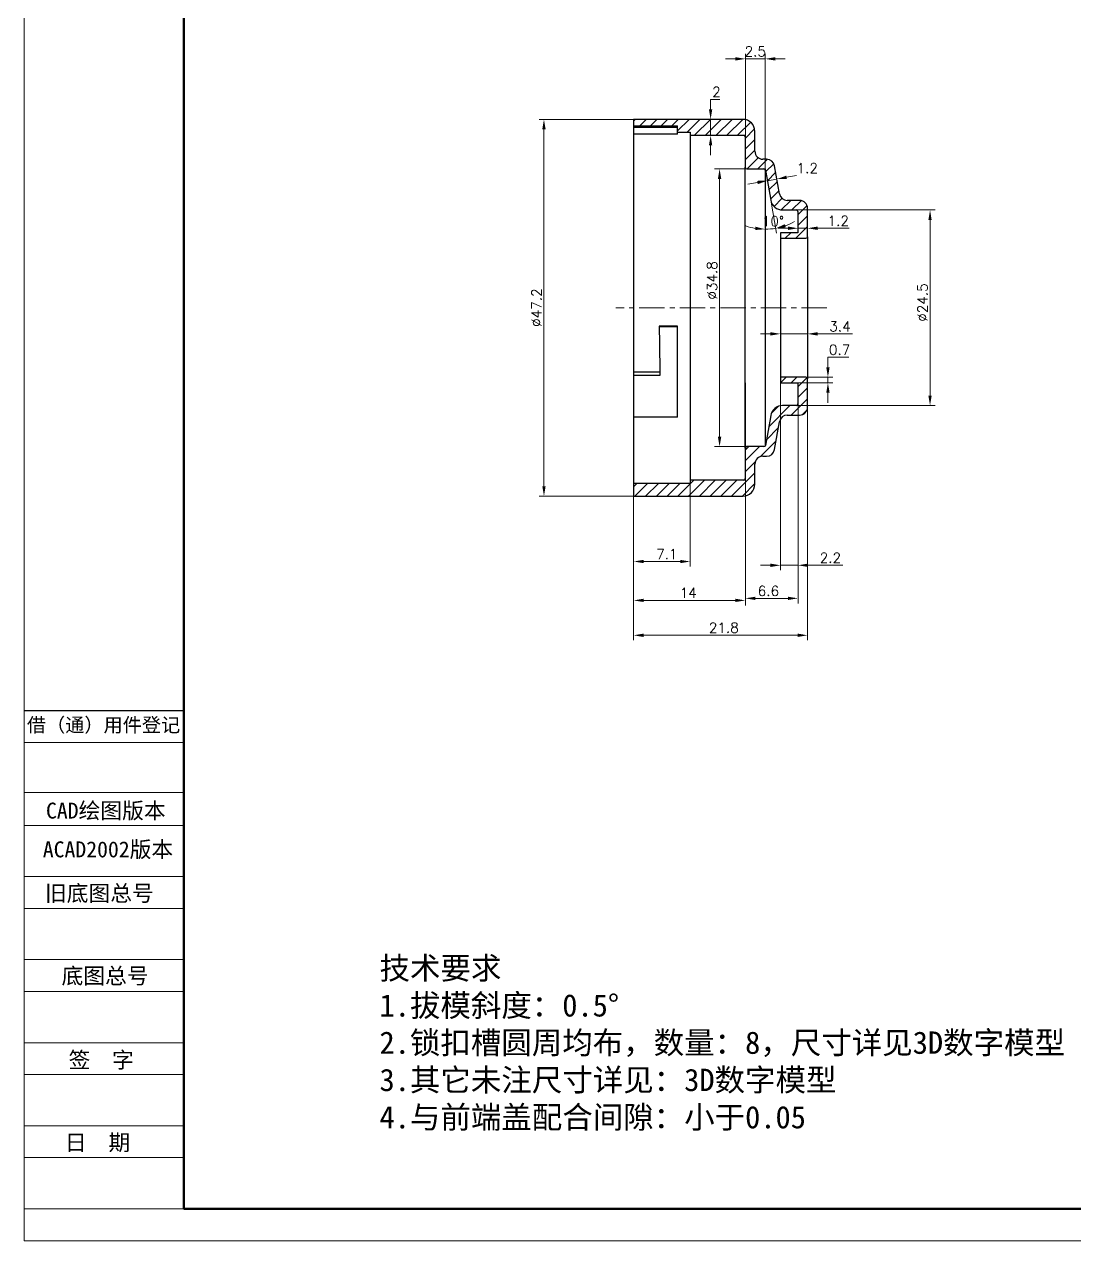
# Model space of a CAD drawing. Header units: millimetres. Extents: x 2517 to 4431, y 863 to 2540.
# Drawn here: x 3558.6 to 3690.2, y 923 to 1075.3 of the extents above; entities that cross this region are included whole.
import ezdxf

# ---------------------------------------------------------------- set-up
doc = ezdxf.new("R2010")
doc.units = ezdxf.units.MM
doc.linetypes.add('CENTER', pattern=[50.8, 31.75, -6.35, 6.35, -6.35])
doc.linetypes.add('DIVIDE', pattern=[31.75, 12.7, -6.35, 0, -6.35, 0, -6.35])
for name, color, linetype, lineweight in [('中心线', 1, 'CENTER', 9), ('双点划线', 5, 'DIVIDE', 9), ('填充', 3, 'Continuous', 9), ('实线', 7, 'Continuous', 25), ('尺寸标注', 2, 'Continuous', 9), ('引导线', 6, 'Continuous', 9), ('文本', 3, 'Continuous', 15), ('粗实线', 9, 'Continuous', 50)]:
    doc.layers.add(name, color=color, linetype=linetype, lineweight=lineweight)
doc.styles.add('st', font='txt.shx')
doc.styles.get("Standard").update_dxf_attribs({"font": 'simfang.ttf'})
doc.dimstyles.new('st', dxfattribs={"dimscale": 0.5, "dimtxt": 2.5, "dimasz": 2.5, "dimexe": 1.25, "dimexo": 0, "dimtad": 1, "dimtoh": 1, "dimdsep": 46, "dimtxsty": 'st', "dimcen": 0, "dimclrd": 256, "dimclre": 256, "dimclrt": 3, "dimadec": 3, "dimazin": 2, "dimtfac": 1, "dimtmove": 0, "dimatfit": 1, "dimfxl": 0, "dimlwd": -1, "dimlwe": -1, "dimarcsym": 0})
pattern_1 = [(45, (0, -13.6821), (-0.6735192, 0.6735192), [])]

# ---------------------------------------------------------------- blocks, each defined once
blk = doc.blocks.new('*D435')
at = {"layer": 'Defpoints', "color": 0, "ltscale": 0.1, "transparency": 16777216}
for p in [(3649.14, 1057.24), (3645.71, 1022.44), (3649.14, 1022.44)]:
    blk.add_point(p, dxfattribs=at)
at = {"layer": '尺寸标注', "ltscale": 0.1, "transparency": 16777216}
for p, q in [((3649.14, 1057.24), (3645.08, 1057.24)), ((3645.71, 1055.99), (3645.71, 1023.69)), ((3649.14, 1022.44), (3645.08, 1022.44))]:
    blk.add_line(p, q, dxfattribs=at)
for points in [[(3645.5, 1055.99), (3645.92, 1055.99), (3645.71, 1057.24)], [(3645.5, 1023.69), (3645.92, 1023.69), (3645.71, 1022.44)]]:
    blk.add_solid(points, dxfattribs=at)
at = {"layer": '尺寸标注', "color": 3, "ltscale": 0.1, "transparency": 16777216, "insert": (3644.77, 1043.26), "char_height": 1.25, "attachment_point": 5, "rotation": 90, "style": 'st'}
blk.add_mtext('%%c34.8', dxfattribs=at)
blk = doc.blocks.new('*D437')
at = {"layer": 'Defpoints', "color": 0, "ltscale": 0.1, "transparency": 16777216}
for p in [(3655.34, 1052.09), (3655.34, 1027.59), (3672.09, 1027.59)]:
    blk.add_point(p, dxfattribs=at)
at = {"layer": '尺寸标注', "ltscale": 0.1, "transparency": 16777216}
for p, q in [((3655.34, 1052.09), (3672.71, 1052.09)), ((3672.09, 1050.84), (3672.09, 1028.84)), ((3655.34, 1027.59), (3672.71, 1027.59))]:
    blk.add_line(p, q, dxfattribs=at)
for points in [[(3671.88, 1050.84), (3672.29, 1050.84), (3672.09, 1052.09)], [(3671.88, 1028.84), (3672.29, 1028.84), (3672.09, 1027.59)]]:
    blk.add_solid(points, dxfattribs=at)
at = {"layer": '尺寸标注', "color": 3, "ltscale": 0.1, "transparency": 16777216, "insert": (3671.15, 1040.49), "char_height": 1.25, "attachment_point": 5, "rotation": 90, "style": 'st'}
blk.add_mtext('%%c24.5', dxfattribs=at)
blk = doc.blocks.new('*D438')
at = {"layer": 'Defpoints', "color": 0, "ltscale": 0.1, "transparency": 16777216}
for p in [(3642.04, 1017.84), (3634.94, 1016.24), (3642.04, 1008.05)]:
    blk.add_point(p, dxfattribs=at)
at = {"layer": '尺寸标注', "ltscale": 0.1, "transparency": 16777216}
for p, q in [((3642.04, 1017.84), (3642.04, 1007.43)), ((3634.94, 1016.24), (3634.94, 1007.43)), ((3636.19, 1008.05), (3640.79, 1008.05))]:
    blk.add_line(p, q, dxfattribs=at)
for points in [[(3636.19, 1008.26), (3636.19, 1007.85), (3634.94, 1008.05)], [(3640.79, 1008.26), (3640.79, 1007.85), (3642.04, 1008.05)]]:
    blk.add_solid(points, dxfattribs=at)
at = {"layer": '尺寸标注', "color": 3, "ltscale": 0.1, "transparency": 16777216, "insert": (3639.09, 1008.99), "char_height": 1.25, "attachment_point": 5, "style": 'st'}
blk.add_mtext('7.1', dxfattribs=at)
blk = doc.blocks.new('*D439')
at = {"layer": 'Defpoints', "color": 0, "ltscale": 0.1, "transparency": 16777216}
for p in [(3651.44, 1071.02), (3648.94, 1057.44), (3651.44, 1057.1)]:
    blk.add_point(p, dxfattribs=at)
at = {"layer": '尺寸标注', "ltscale": 0.1, "transparency": 16777216}
for p, q in [((3648.94, 1057.44), (3648.94, 1071.64)), ((3651.44, 1057.1), (3651.44, 1071.64)), ((3647.69, 1071.02), (3646.44, 1071.02)), ((3648.94, 1071.02), (3651.44, 1071.02)), ((3652.69, 1071.02), (3653.94, 1071.02))]:
    blk.add_line(p, q, dxfattribs=at)
for points in [[(3647.69, 1071.23), (3647.69, 1070.81), (3648.94, 1071.02)], [(3652.69, 1071.23), (3652.69, 1070.81), (3651.44, 1071.02)]]:
    blk.add_solid(points, dxfattribs=at)
at = {"layer": '尺寸标注', "color": 3, "ltscale": 0.1, "transparency": 16777216, "insert": (3650.19, 1071.96), "char_height": 1.25, "attachment_point": 5, "style": 'st'}
blk.add_mtext('2.5', dxfattribs=at)
blk = doc.blocks.new('*D440')
at = {"layer": 'Defpoints', "color": 0, "ltscale": 0.1, "transparency": 16777216}
for p in [(3623.7, 1063.44), (3634.94, 1063.44), (3634.94, 1016.24)]:
    blk.add_point(p, dxfattribs=at)
at = {"layer": '尺寸标注', "ltscale": 0.1, "transparency": 16777216}
for p, q in [((3634.94, 1063.44), (3623.08, 1063.44)), ((3623.7, 1017.49), (3623.7, 1062.19)), ((3634.94, 1016.24), (3623.08, 1016.24))]:
    blk.add_line(p, q, dxfattribs=at)
for points in [[(3623.49, 1062.19), (3623.91, 1062.19), (3623.7, 1063.44)], [(3623.49, 1017.49), (3623.91, 1017.49), (3623.7, 1016.24)]]:
    blk.add_solid(points, dxfattribs=at)
at = {"layer": '尺寸标注', "color": 3, "ltscale": 0.1, "transparency": 16777216, "insert": (3622.77, 1039.86), "char_height": 1.25, "attachment_point": 5, "rotation": 90, "style": 'st'}
blk.add_mtext('%%c47.2', dxfattribs=at)
blk = doc.blocks.new('*D441')
at = {"layer": 'Defpoints', "color": 0, "ltscale": 0.1, "transparency": 16777216}
for p in [(3651.44, 1057.24), (3651.47, 1057.08), (3652.13, 1053.33), (3651.88, 1049.69), (3651.44, 1022.53)]:
    blk.add_point(p, dxfattribs=at)
at = {"layer": '尺寸标注', "ltscale": 0.1, "transparency": 16777216}
blk.add_line((3652.13, 1053.33), (3652.86, 1049.18), dxfattribs=at)
for start, end in [(251.0341, 260.5171), (289.4829, 298.9659), (270, 280)]:
    blk.add_arc((3651.44, 1057.24), 7.56, start, end, dxfattribs=at)
for points in [[(3650.21, 1049.99), (3650.17, 1049.58), (3651.44, 1049.68)], [(3654.01, 1049.91), (3653.9, 1050.31), (3652.75, 1049.79)]]:
    blk.add_solid(points, dxfattribs=at)
at = {"layer": '尺寸标注', "color": 3, "ltscale": 0.1, "transparency": 16777216, "insert": (3652.4, 1050.68), "char_height": 1.25, "attachment_point": 5, "style": 'st'}
blk.add_mtext('10°', dxfattribs=at)
blk = doc.blocks.new('*D442')
at = {"layer": 'Defpoints', "color": 0, "ltscale": 0.1, "transparency": 16777216}
for p in [(3648.94, 1018.44), (3634.94, 1016.24), (3634.94, 1003.18)]:
    blk.add_point(p, dxfattribs=at)
at = {"layer": '尺寸标注', "ltscale": 0.1, "transparency": 16777216}
for p, q in [((3648.94, 1018.44), (3648.94, 1002.56)), ((3634.94, 1016.24), (3634.94, 1002.56)), ((3647.69, 1003.18), (3636.19, 1003.18))]:
    blk.add_line(p, q, dxfattribs=at)
for points in [[(3636.19, 1003.39), (3636.19, 1002.98), (3634.94, 1003.18)], [(3647.69, 1003.39), (3647.69, 1002.98), (3648.94, 1003.18)]]:
    blk.add_solid(points, dxfattribs=at)
at = {"layer": '尺寸标注', "color": 3, "ltscale": 0.1, "transparency": 16777216, "insert": (3641.79, 1004.12), "char_height": 1.25, "attachment_point": 5, "style": 'st'}
blk.add_mtext('14', dxfattribs=at)
blk = doc.blocks.new('*D443')
at = {"layer": 'Defpoints', "color": 0, "ltscale": 0.1, "transparency": 16777216}
for p in [(3648.94, 1030.44), (3655.54, 1027.79), (3648.94, 1003.44)]:
    blk.add_point(p, dxfattribs=at)
at = {"layer": '尺寸标注', "ltscale": 0.1, "transparency": 16777216}
for p, q in [((3648.94, 1030.44), (3648.94, 1002.81)), ((3655.54, 1027.79), (3655.54, 1002.81)), ((3654.29, 1003.44), (3650.19, 1003.44))]:
    blk.add_line(p, q, dxfattribs=at)
for points in [[(3650.19, 1003.64), (3650.19, 1003.23), (3648.94, 1003.44)], [(3654.29, 1003.64), (3654.29, 1003.23), (3655.54, 1003.44)]]:
    blk.add_solid(points, dxfattribs=at)
at = {"layer": '尺寸标注', "color": 3, "ltscale": 0.1, "transparency": 16777216, "insert": (3651.83, 1004.37), "char_height": 1.25, "attachment_point": 5, "style": 'st'}
blk.add_mtext('6.6', dxfattribs=at)
blk = doc.blocks.new('*D444')
at = {"layer": 'Defpoints', "color": 0, "ltscale": 0.1, "transparency": 16777216}
for p in [(3655.54, 1030.44), (3656.54, 1031.14), (3659.29, 1030.44)]:
    blk.add_point(p, dxfattribs=at)
at = {"layer": '尺寸标注', "ltscale": 0.1, "transparency": 16777216}
for p, q in [((3659.29, 1032.39), (3659.29, 1033.64)), ((3659.29, 1033.64), (3661.9, 1033.64)), ((3655.54, 1030.44), (3659.92, 1030.44)), ((3656.54, 1031.14), (3659.92, 1031.14)), ((3659.29, 1030.44), (3659.29, 1031.14)), ((3659.29, 1029.19), (3659.29, 1027.94))]:
    blk.add_line(p, q, dxfattribs=at)
for points in [[(3659.08, 1032.39), (3659.5, 1032.39), (3659.29, 1031.14)], [(3659.08, 1029.19), (3659.5, 1029.19), (3659.29, 1030.44)]]:
    blk.add_solid(points, dxfattribs=at)
at = {"layer": '尺寸标注', "color": 3, "ltscale": 0.1, "transparency": 16777216, "insert": (3660.75, 1034.58), "char_height": 1.25, "attachment_point": 5, "style": 'st'}
blk.add_mtext('0.7', dxfattribs=at)
blk = doc.blocks.new('*D445')
at = {"layer": 'Defpoints', "color": 0, "ltscale": 0.1, "transparency": 16777216}
for p in [(3653.34, 1030.44), (3655.54, 1027.79), (3655.54, 1007.58)]:
    blk.add_point(p, dxfattribs=at)
at = {"layer": '尺寸标注', "ltscale": 0.1, "transparency": 16777216}
for p, q in [((3653.34, 1030.44), (3653.34, 1006.96)), ((3655.54, 1027.79), (3655.54, 1006.96)), ((3652.09, 1007.58), (3650.84, 1007.58)), ((3653.34, 1007.58), (3655.54, 1007.58)), ((3656.79, 1007.58), (3661.16, 1007.58))]:
    blk.add_line(p, q, dxfattribs=at)
for points in [[(3652.09, 1007.79), (3652.09, 1007.37), (3653.34, 1007.58)], [(3656.79, 1007.79), (3656.79, 1007.37), (3655.54, 1007.58)]]:
    blk.add_solid(points, dxfattribs=at)
at = {"layer": '尺寸标注', "color": 3, "ltscale": 0.1, "transparency": 16777216, "insert": (3659.6, 1008.52), "char_height": 1.25, "attachment_point": 5, "style": 'st'}
blk.add_mtext('2.2', dxfattribs=at)
blk = doc.blocks.new('*D446')
at = {"layer": 'Defpoints', "color": 0, "ltscale": 0.1, "transparency": 16777216}
for p in [(3655.54, 1049.24), (3656.74, 1049.8), (3656.74, 1049.24)]:
    blk.add_point(p, dxfattribs=at)
at = {"layer": '尺寸标注', "ltscale": 0.1, "transparency": 16777216}
for p, q in [((3655.54, 1049.24), (3655.54, 1050.42)), ((3656.74, 1049.24), (3656.74, 1050.42)), ((3654.29, 1049.8), (3653.04, 1049.8)), ((3655.54, 1049.8), (3656.74, 1049.8)), ((3657.99, 1049.8), (3661.94, 1049.8))]:
    blk.add_line(p, q, dxfattribs=at)
for points in [[(3654.29, 1050.01), (3654.29, 1049.59), (3655.54, 1049.8)], [(3657.99, 1050.01), (3657.99, 1049.59), (3656.74, 1049.8)]]:
    blk.add_solid(points, dxfattribs=at)
at = {"layer": '尺寸标注', "color": 3, "ltscale": 0.1, "transparency": 16777216, "insert": (3660.59, 1050.73), "char_height": 1.25, "attachment_point": 5, "style": 'st'}
blk.add_mtext('1.2', dxfattribs=at)
blk = doc.blocks.new('*D447')
at = {"layer": 'Defpoints', "color": 0, "ltscale": 0.1, "transparency": 16777216}
for p in [(3642.04, 1063.44), (3644.59, 1063.44), (3642.04, 1061.44)]:
    blk.add_point(p, dxfattribs=at)
at = {"layer": '尺寸标注', "ltscale": 0.1, "transparency": 16777216}
for p, q in [((3644.59, 1064.69), (3644.59, 1065.94)), ((3644.59, 1065.94), (3645.73, 1065.94)), ((3642.04, 1063.44), (3645.21, 1063.44)), ((3644.59, 1061.44), (3644.59, 1063.44)), ((3642.04, 1061.44), (3645.21, 1061.44)), ((3644.59, 1060.19), (3644.59, 1058.94))]:
    blk.add_line(p, q, dxfattribs=at)
for points in [[(3644.38, 1064.69), (3644.79, 1064.69), (3644.59, 1063.44)], [(3644.38, 1060.19), (3644.79, 1060.19), (3644.59, 1061.44)]]:
    blk.add_solid(points, dxfattribs=at)
at = {"layer": '尺寸标注', "color": 3, "ltscale": 0.1, "transparency": 16777216, "insert": (3645.31, 1066.88), "char_height": 1.25, "attachment_point": 5, "style": 'st'}
blk.add_mtext('2', dxfattribs=at)
blk = doc.blocks.new('*D448')
at = {"layer": 'Defpoints', "color": 0, "ltscale": 0.1, "transparency": 16777216}
for p in [(3652.88, 1055.96), (3651.8, 1055.2), (3652.98, 1055.41)]:
    blk.add_point(p, dxfattribs=at)
at = {"layer": '尺寸标注', "ltscale": 0.1, "transparency": 16777216}
for p, q in [((3651.8, 1055.2), (3651.59, 1056.37)), ((3651.7, 1055.75), (3652.88, 1055.96)), ((3652.98, 1055.41), (3652.77, 1056.58)), ((3654.11, 1056.18), (3655.34, 1056.4)), ((3650.47, 1055.54), (3649.24, 1055.32))]:
    blk.add_line(p, q, dxfattribs=at)
for points in [[(3654.07, 1056.39), (3654.15, 1055.97), (3652.88, 1055.96)], [(3650.43, 1055.74), (3650.5, 1055.33), (3651.7, 1055.75)]]:
    blk.add_solid(points, dxfattribs=at)
at = {"layer": '尺寸标注', "color": 3, "ltscale": 0.1, "transparency": 16777216, "insert": (3656.7, 1057.33), "char_height": 1.25, "attachment_point": 5, "style": 'st'}
blk.add_mtext('1.2', dxfattribs=at)
blk = doc.blocks.new('*D458')
at = {"layer": 'Defpoints', "color": 0, "ltscale": 0.1, "transparency": 16777216}
for p in [(3656.74, 1036.57), (3653.34, 1031.14), (3656.74, 1031.14)]:
    blk.add_point(p, dxfattribs=at)
at = {"layer": '尺寸标注', "ltscale": 0.1, "transparency": 16777216}
for p, q in [((3652.09, 1036.57), (3650.84, 1036.57)), ((3653.34, 1031.14), (3653.34, 1037.19)), ((3653.34, 1036.57), (3656.74, 1036.57)), ((3656.74, 1031.14), (3656.74, 1037.19)), ((3657.99, 1036.57), (3662.36, 1036.57))]:
    blk.add_line(p, q, dxfattribs=at)
for points in [[(3652.09, 1036.78), (3652.09, 1036.36), (3653.34, 1036.57)], [(3657.99, 1036.78), (3657.99, 1036.36), (3656.74, 1036.57)]]:
    blk.add_solid(points, dxfattribs=at)
at = {"layer": '尺寸标注', "color": 3, "ltscale": 0.1, "transparency": 16777216, "insert": (3660.8, 1037.51), "char_height": 1.25, "attachment_point": 5, "style": 'st'}
blk.add_mtext('3.4', dxfattribs=at)
blk = doc.blocks.new('*D467')
at = {"layer": 'Defpoints', "color": 0, "ltscale": 0.1, "transparency": 16777216}
for p in [(3656.74, 1027.39), (3634.94, 1016.24), (3634.94, 998.81)]:
    blk.add_point(p, dxfattribs=at)
at = {"layer": '尺寸标注', "ltscale": 0.1, "transparency": 16777216}
for p, q in [((3656.74, 1027.39), (3656.74, 998.19)), ((3634.94, 1016.24), (3634.94, 998.19)), ((3655.49, 998.81), (3636.19, 998.81))]:
    blk.add_line(p, q, dxfattribs=at)
for points in [[(3636.19, 999.02), (3636.19, 998.6), (3634.94, 998.81)], [(3655.49, 999.02), (3655.49, 998.6), (3656.74, 998.81)]]:
    blk.add_solid(points, dxfattribs=at)
at = {"layer": '尺寸标注', "color": 3, "ltscale": 0.1, "transparency": 16777216, "insert": (3646.24, 999.75), "char_height": 1.25, "attachment_point": 5, "style": 'st'}
blk.add_mtext('21.8', dxfattribs=at)

msp = doc.modelspace()

# ---------------------------------------------------------------- hatches: boundary and pattern name
at = {"layer": '填充'}
h = msp.add_hatch(dxfattribs=at)
h.set_pattern_fill('ANSI31', color=256, scale=0.3, style=0)
h.set_pattern_definition(pattern_1)
edge = h.paths.add_edge_path(flags=0)
edge.add_arc((3656.5359, 1048.7409), 0.2, 270, 360)
edge.add_line((3656.7359, 1048.7409), (3656.7359, 1052.2909))
edge.add_arc((3655.7359, 1052.2909), 1, 0, 90)
edge.add_line((3655.7359, 1053.2909), (3654.19, 1053.2909))
edge.add_arc((3654.19, 1054.2909), 1, 190, 270, ccw=False)
edge.add_line((3653.2052, 1054.1172), (3652.5886, 1057.6145))
edge.add_arc((3651.6037, 1057.4409), 1, 10, 90)
edge.add_line((3651.6037, 1058.4409), (3651.1359, 1058.4409))
edge.add_arc((3651.1359, 1059.4409), 1, 180, 270, ccw=False)
edge.add_line((3650.1359, 1059.4409), (3650.1359, 1061.9409))
edge.add_arc((3648.6359, 1061.9409), 1.5, 0, 90)
edge.add_line((3648.6359, 1063.4409), (3634.9359, 1063.4409))
edge.add_line((3634.9359, 1063.4409), (3634.9359, 1062.6409))
edge.add_line((3634.9359, 1062.6409), (3640.4359, 1062.6409))
edge.add_line((3640.4359, 1062.6409), (3640.4359, 1061.8409))
edge.add_line((3640.4359, 1061.8409), (3642.0359, 1061.8409))
edge.add_line((3642.0359, 1061.8409), (3642.0359, 1061.4409))
edge.add_line((3642.0359, 1061.4409), (3648.7359, 1061.4409))
edge.add_arc((3648.7359, 1061.2409), 0.2, 0, 90, ccw=False)
edge.add_line((3648.9359, 1061.2409), (3648.9359, 1057.4409))
edge.add_arc((3649.1359, 1057.4409), 0.2, 180, 270)
edge.add_line((3649.1359, 1057.2409), (3651.2681, 1057.2409))
edge.add_arc((3651.2681, 1057.0409), 0.2, 10, 90, ccw=False)
edge.add_line((3651.4651, 1057.0756), (3652.1254, 1053.3304))
edge.add_arc((3653.6027, 1053.5909), 1.5, 190, 270)
edge.add_line((3653.6027, 1052.0909), (3655.3359, 1052.0909))
edge.add_arc((3655.3359, 1051.8909), 0.2, 0, 90, ccw=False)
edge.add_line((3655.5359, 1051.8909), (3655.5359, 1049.2409))
edge.add_line((3655.5359, 1049.2409), (3653.3359, 1049.2409))
edge.add_line((3653.3359, 1049.2409), (3653.3359, 1048.5409))
edge.add_line((3653.3359, 1048.5409), (3656.5359, 1048.5409))
h = msp.add_hatch(dxfattribs=at)
h.set_pattern_fill('ANSI31', color=256, scale=0.3, style=0)
h.set_pattern_definition(pattern_1)
edge = h.paths.add_edge_path(flags=0)
edge.add_arc((3648.6359, 1017.7409), 1.5, 270, 360)
edge.add_line((3650.1359, 1017.7409), (3650.1359, 1020.2409))
edge.add_arc((3651.1359, 1020.2409), 1, 90, 180, ccw=False)
edge.add_line((3651.1359, 1021.2409), (3651.6037, 1021.2409))
edge.add_arc((3651.6037, 1022.2409), 1, 270, 350)
edge.add_line((3652.5886, 1022.0672), (3653.2052, 1025.5645))
edge.add_arc((3654.19, 1025.3909), 1, 90, 170, ccw=False)
edge.add_line((3654.19, 1026.3909), (3655.7359, 1026.3909))
edge.add_arc((3655.7359, 1027.3909), 1, 270, 360)
edge.add_line((3656.7359, 1027.3909), (3656.7359, 1030.9409))
edge.add_arc((3656.5359, 1030.9409), 0.2, 0, 90)
edge.add_line((3656.5359, 1031.1409), (3653.3359, 1031.1409))
edge.add_line((3653.3359, 1031.1409), (3653.3359, 1030.4409))
edge.add_line((3653.3359, 1030.4409), (3655.5359, 1030.4409))
edge.add_line((3655.5359, 1030.4409), (3655.5359, 1027.7909))
edge.add_arc((3655.3359, 1027.7909), 0.2, 270, 360, ccw=False)
edge.add_line((3655.3359, 1027.5909), (3653.6027, 1027.5909))
edge.add_arc((3653.6027, 1026.0909), 1.5, 90, 170)
edge.add_line((3652.1254, 1026.3513), (3651.4651, 1022.6061))
edge.add_arc((3651.2681, 1022.6409), 0.2, 270, 350, ccw=False)
edge.add_line((3651.2681, 1022.4409), (3649.1359, 1022.4409))
edge.add_arc((3649.1359, 1022.2409), 0.2, 90, 180)
edge.add_line((3648.9359, 1022.2409), (3648.9359, 1018.4409))
edge.add_arc((3648.7359, 1018.4409), 0.2, 270, 360, ccw=False)
edge.add_line((3648.7359, 1018.2409), (3642.0359, 1018.2409))
edge.add_line((3642.0359, 1018.2409), (3642.0359, 1017.8409))
edge.add_line((3642.0359, 1017.8409), (3634.9359, 1017.8409))
edge.add_line((3634.9359, 1017.8409), (3634.9359, 1016.2409))
edge.add_line((3634.9359, 1016.2409), (3648.6359, 1016.2409))

# ---------------------------------------------------------------- linework, layer by layer
at = {"layer": '中心线', "ltscale": 0.1}
msp.add_line((3659.1418, 1039.8409), (3632.7012, 1039.8409), dxfattribs=at)
at = {"layer": '双点划线', "ltscale": 0.1}
for p, q in [((3651.2681, 1057.2409), (3651.4359, 1057.2409)), ((3651.4651, 1057.0756), (3651.4359, 1057.2409)), ((3651.2681, 1022.4409), (3651.4359, 1022.4409)), ((3651.4651, 1022.6061), (3651.4359, 1022.4409))]:
    msp.add_line(p, q, dxfattribs=at)
at = {"layer": '实线', "lineweight": 25}
for p, q in [((3634.9359, 1063.4409), (3634.9359, 1062.6409)), ((3648.6359, 1063.4409), (3634.9359, 1063.4409)), ((3634.9359, 1062.6409), (3640.4359, 1062.6409)), ((3634.9359, 1062.6409), (3634.9359, 1062.408)), ((3640.4359, 1062.408), (3634.9359, 1062.408)), ((3634.9359, 1062.408), (3634.9359, 1061.5995)), ((3640.4359, 1061.8409), (3640.4359, 1062.6409)), ((3634.9359, 1061.5995), (3634.9359, 1031.7761)), ((3640.4359, 1061.5995), (3634.9359, 1061.5995)), ((3640.4359, 1061.8409), (3642.0359, 1061.8409)), ((3640.4359, 1061.5995), (3640.4359, 1061.8409)), ((3642.0359, 1061.8409), (3642.0359, 1061.4409)), ((3642.0359, 1061.4409), (3648.7359, 1061.4409)), ((3642.0359, 1061.4409), (3642.0359, 1018.2409)), ((3648.9359, 1061.2409), (3648.9359, 1057.4409)), ((3650.1359, 1059.4409), (3650.1359, 1061.9409)), ((3651.6037, 1058.4409), (3651.1359, 1058.4409)), ((3653.2052, 1054.1172), (3652.5886, 1057.6145)), ((3648.9359, 1022.2409), (3648.9359, 1057.4409)), ((3649.1359, 1057.2409), (3651.2681, 1057.2409)), ((3651.4651, 1057.0756), (3652.1254, 1053.3304)), ((3655.7359, 1053.2909), (3654.19, 1053.2909)), ((3653.6027, 1052.0909), (3655.3359, 1052.0909)), ((3655.5359, 1051.8909), (3655.5359, 1049.2409)), ((3656.7359, 1048.7409), (3656.7359, 1052.2909)), ((3653.3359, 1049.2409), (3653.3359, 1048.5409)), ((3655.5359, 1049.2409), (3653.3359, 1049.2409)), ((3653.3359, 1048.5409), (3656.5359, 1048.5409)), ((3653.3359, 1048.5409), (3653.3359, 1031.1409)), ((3656.7359, 1048.7409), (3656.7359, 1030.9409)), ((3640.4359, 1037.5412), (3638.1365, 1037.5412)), ((3640.4359, 1037.4576), (3638.1378, 1037.4576)), ((3640.4359, 1026.147), (3640.4359, 1037.5412)), ((3638.2359, 1031.7761), (3634.9359, 1031.7761)), ((3634.9359, 1031.7761), (3634.9359, 1031.3719)), ((3638.2359, 1031.7761), (3638.2359, 1031.3719)), ((3638.2359, 1031.3719), (3634.9359, 1031.3719)), ((3634.9359, 1031.3719), (3634.9359, 1026.147)), ((3653.3359, 1031.1409), (3653.3359, 1030.4409)), ((3656.5359, 1031.1409), (3653.3359, 1031.1409)), ((3653.3359, 1030.4409), (3655.5359, 1030.4409)), ((3655.5359, 1030.4409), (3655.5359, 1027.7909)), ((3656.7359, 1027.3909), (3656.7359, 1030.9409)), ((3655.3359, 1027.5909), (3653.6027, 1027.5909)), ((3634.9359, 1026.147), (3634.9359, 1017.8409)), ((3640.4359, 1026.147), (3634.9359, 1026.147)), ((3652.1254, 1026.3513), (3651.4651, 1022.6061)), ((3652.5886, 1022.0672), (3653.2052, 1025.5645)), ((3654.19, 1026.3909), (3655.7359, 1026.3909)), ((3651.2681, 1022.4409), (3649.1359, 1022.4409)), ((3648.9359, 1022.2409), (3648.9359, 1018.4409)), ((3651.1359, 1021.2409), (3651.6037, 1021.2409)), ((3650.1359, 1017.7409), (3650.1359, 1020.2409)), ((3642.0359, 1018.2409), (3642.0359, 1017.8409)), ((3648.7359, 1018.2409), (3642.0359, 1018.2409)), ((3634.9359, 1017.8409), (3634.9359, 1016.2409)), ((3642.0359, 1017.8409), (3634.9359, 1017.8409)), ((3634.9359, 1016.2409), (3648.6359, 1016.2409))]:
    msp.add_line(p, q, dxfattribs=at)
at = {"layer": '实线', "ltscale": 0.1}
msp.add_line((3651.4359, 1057.2409), (3651.4359, 1022.5321), dxfattribs=at)
at = {"layer": '实线'}
for p, q in [((3558.5706, 989.3795), (3578.5722, 989.3795)), ((3578.5722, 926.9745), (3578.5722, 971.7781)), ((3578.5722, 971.7781), (3578.5722, 926.9745))]:
    msp.add_line(p, q, dxfattribs=at)
at = {"layer": '实线', "lineweight": 25}
for centre, radius, start, end in [((3648.6359, 1061.9409), 1.5, 0, 90), ((3648.7359, 1061.2409), 0.2, 0, 90), ((3651.1359, 1059.4409), 1, 180, 270), ((3651.6037, 1057.4409), 1, 10, 90), ((3649.1359, 1057.4409), 0.2, 180, 270), ((3651.2681, 1057.0409), 0.2, 10, 90), ((3653.6027, 1053.5909), 1.5, 190, 270), ((3654.19, 1054.2909), 1, 190, 270), ((3655.7359, 1052.2909), 1, 0, 90), ((3655.3359, 1051.8909), 0.2, 0, 90), ((3656.5359, 1048.7409), 0.2, 270, 0), ((3656.5359, 1030.9409), 0.2, 0, 90), ((3653.6027, 1026.0909), 1.5, 90, 170), ((3655.3359, 1027.7909), 0.2, 270, 0), ((3655.7359, 1027.3909), 1, 270, 0), ((3654.19, 1025.3909), 1, 90, 170), ((3649.1359, 1022.2409), 0.2, 90, 180), ((3651.2681, 1022.6409), 0.2, 270, 350), ((3651.1359, 1020.2409), 1, 90, 180), ((3651.6037, 1022.2409), 1, 270, 350), ((3648.7359, 1018.4409), 0.2, 270, 0), ((3648.6359, 1017.7409), 1.5, 270, 0)]:
    msp.add_arc(centre, radius, start, end, dxfattribs=at)
msp.add_ellipse((3638.2927, 1039.8409), major_axis=(-0.3326, 22), ratio=0.00872554, start_param=1.67538417, end_param=1.94599326, dxfattribs=at)
at = {"layer": '引导线'}
for p, q in [((3558.5706, 922.9742), (3558.5706, 1160.5932)), ((3578.5722, 985.3792), (3558.5706, 985.3792)), ((3578.5722, 979.1071), (3558.5706, 979.1071)), ((3578.5722, 974.9783), (3558.5706, 974.9783)), ((3578.5722, 968.5778), (3558.5706, 968.5778)), ((3578.5722, 964.5775), (3558.5706, 964.5775)), ((3578.5722, 958.177), (3558.5706, 958.177)), ((3578.5722, 954.1767), (3558.5706, 954.1767)), ((3578.5722, 947.7762), (3558.5706, 947.7762)), ((3578.5722, 943.7758), (3558.5706, 943.7758)), ((3578.5722, 937.3753), (3558.5706, 937.3753)), ((3578.5722, 933.375), (3558.5706, 933.375)), ((3578.5722, 926.9745), (3558.5706, 926.9745)), ((3558.5706, 922.9742), (3894.5975, 922.9742))]:
    msp.add_line(p, q, dxfattribs=at)
at = {"layer": '粗实线'}
for q in [(3578.5722, 1156.5929), (3890.5972, 926.9745)]:
    msp.add_line((3578.5722, 926.9745), q, dxfattribs=at)

# ---------------------------------------------------------------- texts
at = {"layer": '文本', "ltscale": 0.2, "attachment_point": 5}
for s, insert, char_height, width in [('借（通）用件登记', (3568.5013, 987.4641), 1.76014, 40.906152), ('CAD绘图版本', (3568.7855, 976.7344), 2.00016, 60.642465), ('ACAD2002版本', (3569.0597, 971.8771), 2.00016, 46.81136), ('旧底图总号', (3567.9774, 966.3856), 2.00016, 52.954979), ('底图总号', (3568.692, 956.039), 2.00016, 11.610209), ('签  字', (3568.2036, 945.5095), 2.00016, 11.610209), ('日  期', (3567.757, 935.1586), 2.00016, 11.610209)]:
    msp.add_mtext(s, dxfattribs=dict(at, insert=insert, char_height=char_height, width=width))
at = {"layer": '文本', "insert": (3603.0868, 947.6253), "char_height": 2.800224, "width": 94.571693, "attachment_point": 4}
msp.add_mtext('技术要求\\P1.拔模斜度：0.5°\\P2.锁扣槽圆周均布，数量：8，尺寸详见3D数字模型\\P3.其它未注尺寸详见：3D数字模型\\P4.与前端盖配合间隙：小于0.05', dxfattribs=at)

# ---------------------------------------------------------------- dimensions: what is measured, and where the dimension line sits
at = {"layer": '尺寸标注', "ltscale": 0.1}
for base, p1, p2, picture, middle in [((3651.4359, 1071.0178), (3648.9359, 1057.4409), (3651.4359, 1057.1047), '*D439', (3650.1859, 1071.0178)), ((3656.7359, 1049.7971), (3655.5359, 1049.2409), (3656.7359, 1049.2409), '*D446', (3660.5901, 1049.7971)), ((3656.7359, 1036.5692), (3653.3359, 1031.1409), (3656.7359, 1031.1409), '*D458', (3660.7984, 1036.5692)), ((3648.9359, 1003.4351), (3655.5359, 1027.7909), (3648.9359, 1030.4409), '*D443', (3651.8334, 1003.4351)), ((3655.5359, 1007.5804), (3653.3359, 1030.4409), (3655.5359, 1027.7909), '*D445', (3659.5984, 1007.5804)), ((3634.9359, 998.8126), (3656.7359, 1027.3909), (3634.9359, 1016.2409), '*D467', (3646.2406, 998.8126)), ((3634.9359, 1003.1838), (3648.9359, 1018.4409), (3634.9359, 1016.2409), '*D442', (3641.7931, 1003.1838)), ((3642.0359, 1008.0536), (3634.9359, 1016.2409), (3642.0359, 1017.8409), '*D438', (3639.0914, 1008.0536))]:
    dim = msp.add_linear_dim(base=base, p1=p1, p2=p2, dimstyle='st', dxfattribs=at)
    dim.commit()
    dim.dimension.update_dxf_attribs({"geometry": picture, "text_midpoint": middle, "dimtype": 160})
for base, p1, p2, angle, picture, middle, dimtype in [((3644.5856, 1063.4409), (3642.0359, 1061.4409), (3642.0359, 1063.4409), 90, '*D447', (3645.3147, 1065.9409), 160), ((3652.8798, 1055.9629), (3651.7953, 1055.203), (3652.977, 1055.4114), 10, '*D448', (3656.696, 1056.397), 161), ((3659.291, 1030.4409), (3656.5359, 1031.1409), (3655.5359, 1030.4409), 90, '*D444', (3660.7494, 1033.6409), 160)]:
    dim = msp.add_linear_dim(base=base, p1=p1, p2=p2, angle=angle, dimstyle='st', dxfattribs=at)
    dim.commit()
    dim.dimension.update_dxf_attribs({"geometry": picture, "text_midpoint": middle, "dimtype": dimtype})
for base, p1, p2, picture, middle in [((3623.7028, 1063.4409), (3634.9359, 1016.2409), (3634.9359, 1063.4409), '*D440', (3623.7028, 1039.8568)), ((3645.7089, 1022.4409), (3649.1359, 1057.2409), (3649.1359, 1022.4409), '*D435', (3645.7089, 1043.2584)), ((3672.0858, 1027.5909), (3655.3359, 1052.0909), (3655.3359, 1027.5909), '*D437', (3672.0858, 1040.4924))]:
    dim = msp.add_linear_dim(base=base, p1=p1, p2=p2, angle=90, text='%%c<>', dimstyle='st', dxfattribs=at)
    dim.commit()
    dim.dimension.update_dxf_attribs({"geometry": picture, "text_midpoint": middle, "dimtype": 160})
dim = msp.add_angular_dim_2l(base=(3651.87556, 1049.69256), line1=((3651.43593, 1057.24086), (3651.43593, 1022.53207)), line2=((3651.46507, 1057.07559), (3652.12545, 1053.33039)), dimstyle='st', dxfattribs=at)
dim.commit()
dim.dimension.update_dxf_attribs({"geometry": '*D441', "text_midpoint": (3652.39788, 1049.74121), "dimtype": 162})

doc.saveas('drawing.dxf')
